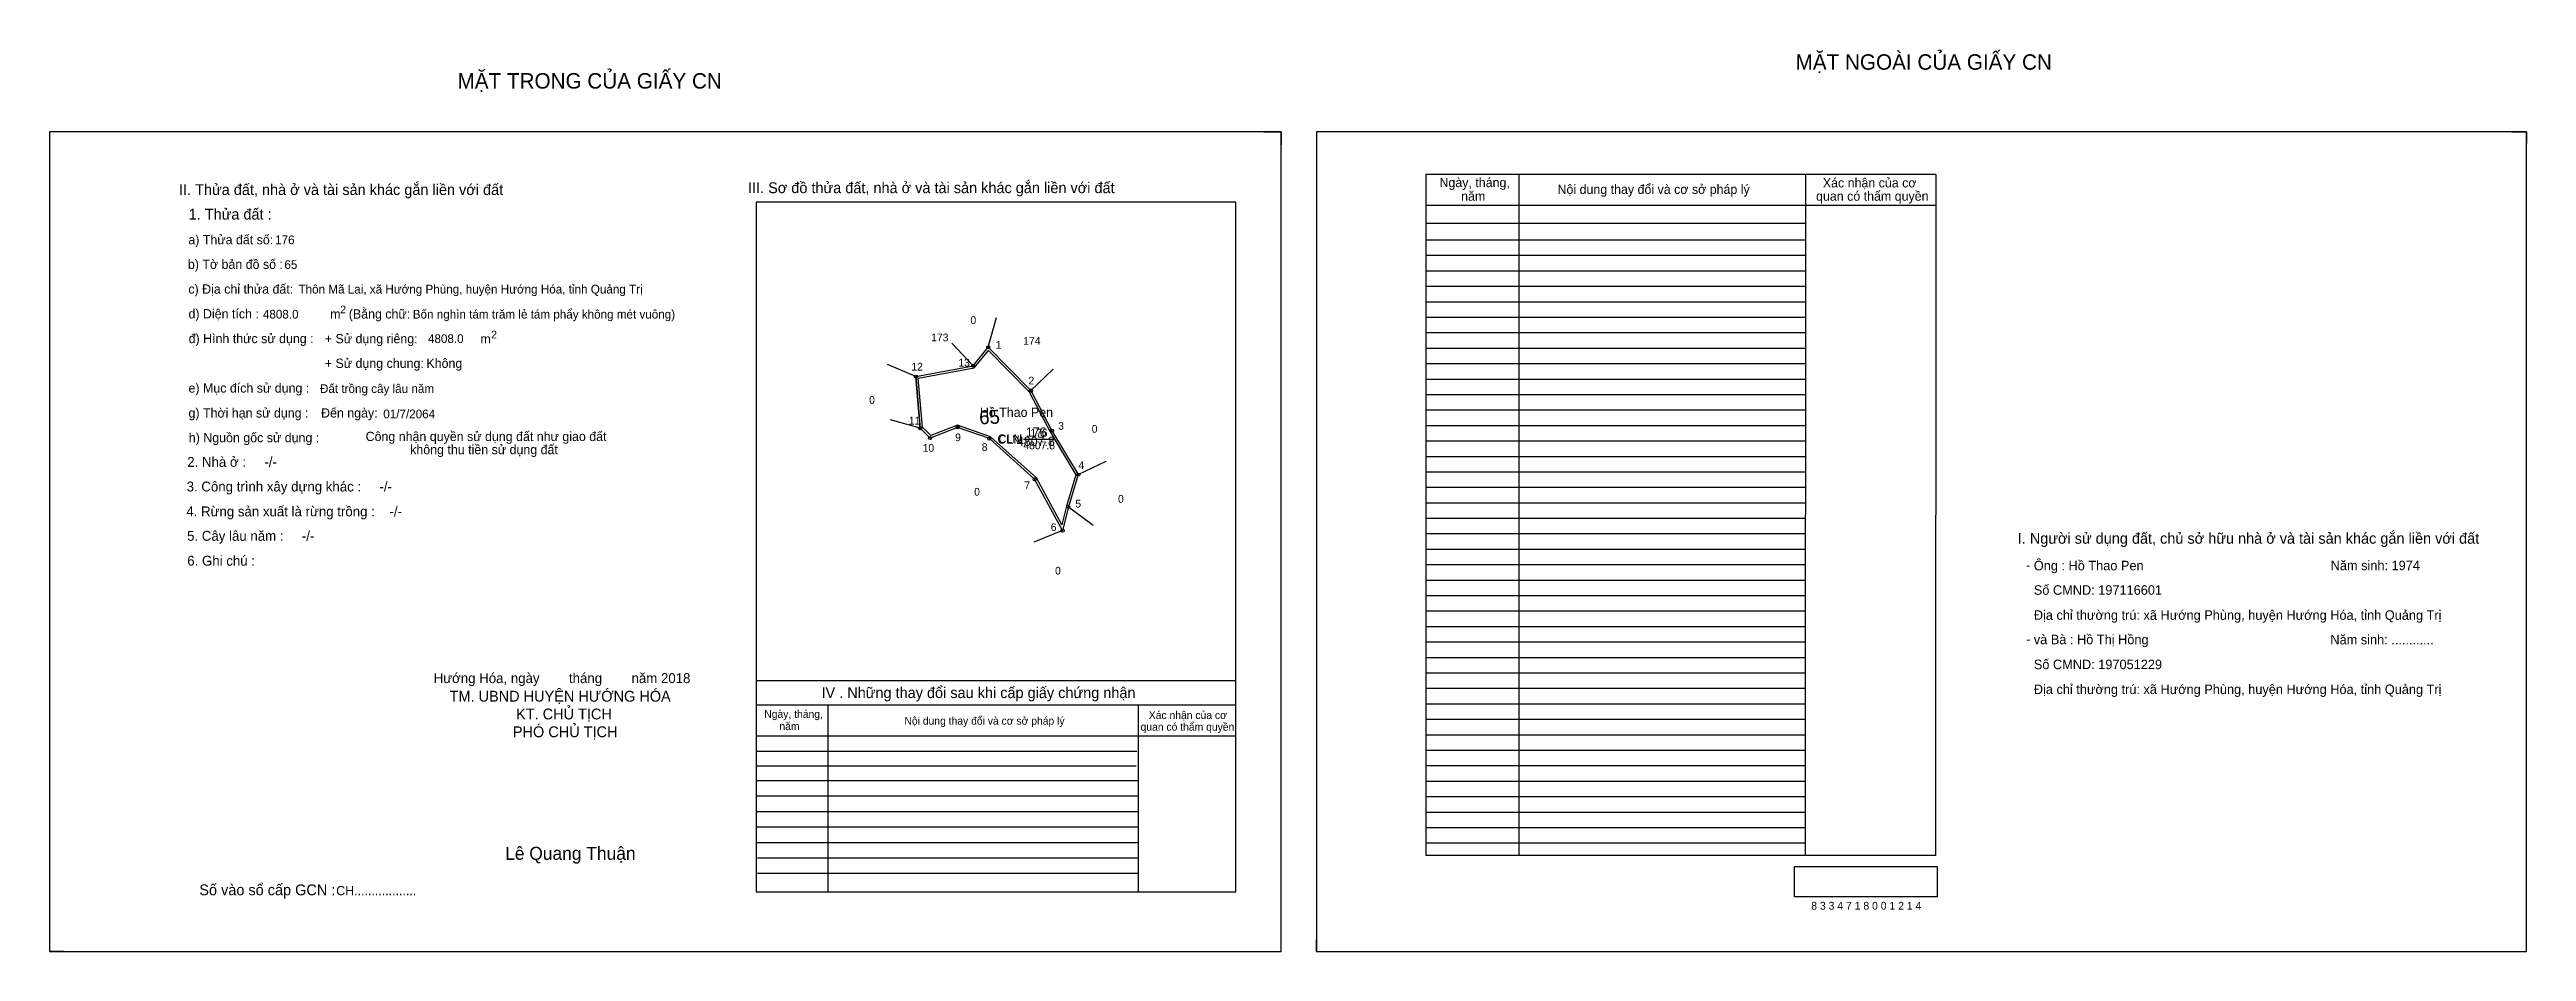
# Model space of a CAD drawing. Extents: x 532373 to 535884, y 1846739 to 1847362.
# Drawn here: x 534283 to 535884, y 1846779 to 1847362 of the extents above.
import ezdxf

# ---------------------------------------------------------------- set-up
doc = ezdxf.new("R2010")
doc.units = 0
for name, color, linetype in [('Default', 7, 'Continuous'), ('Level 10', 7, 'Continuous'), ('Level 11', 7, 'Continuous'), ('Level 13', 7, 'Continuous'), ('Level 2', 7, 'Continuous'), ('Level 27', 7, 'Continuous'), ('Level 3', 7, 'Continuous'), ('Level 36', 7, 'Continuous'), ('Level 4', 7, 'Continuous'), ('Level 5', 7, 'Continuous'), ('Level 55', 7, 'Continuous'), ('Level 6', 7, 'Continuous'), ('Level 7', 7, 'Continuous'), ('Level 8', 7, 'Continuous'), ('Level 9', 7, 'Continuous')]:
    doc.layers.add(name, color=color, linetype=linetype)

msp = doc.modelspace()

# ---------------------------------------------------------------- linework, layer by layer
at = {"layer": 'Level 10'}
for p, q in [((535067.8, 1847309.2), (535079.1, 1847309.2)), ((535079.1, 1847309.2), (535079.1, 1847300.8)), ((535874.6, 1847309.2), (535884.2, 1847309.2)), ((535884.2, 1847309.2), (535884.2, 1847301.8)), ((534843, 1847151), (534845.8, 1847117.6)), ((534845.8, 1847117.6), (534852.2, 1847111.2)), ((534870, 1847118.1), (534852.2, 1847111.2)), ((534890.5, 1847110.9), (534870, 1847118.1)), ((534919.8, 1847084.6), (534890.5, 1847110.9)), ((534937.9, 1847051.4), (534919.8, 1847084.6)), ((534283, 1846787), (534283, 1846779.2)), ((534292.2, 1846779.2), (534283, 1846779.2)), ((535101.9, 1846779.2), (535101.9, 1846787)), ((535101.9, 1846779.2), (535109, 1846779.2))]:
    msp.add_line(p, q, dxfattribs=at)
for points in [[(534283, 1846779.2), (535079.1, 1846779.2), (535079.1, 1847309.2), (534283, 1847309.2)], [(535101.9, 1846779.2), (535884.2, 1846779.2), (535884.2, 1847309.2), (535101.9, 1847309.2)], [(534889.8, 1847169.9), (534917.4, 1847142), (534931, 1847116), (534948, 1847087.6), (534941.6, 1847066.8), (534937.9, 1847051.4), (534919.8, 1847084.6), (534890.5, 1847110.9), (534870, 1847118.1), (534852.2, 1847111.2), (534845.8, 1847117.6), (534843, 1847151), (534880, 1847158)], [(534889.9, 1847167.8), (534916.2, 1847141.2), (534929.8, 1847115.3), (534946.5, 1847087.4), (534940.3, 1847067.2), (534937.4, 1847055.2), (534920.9, 1847085.5), (534891.2, 1847112.1), (534870, 1847119.6), (534852.6, 1847112.8), (534847.2, 1847118.2), (534844.5, 1847149.9), (534880.8, 1847156.7)]]:
    msp.add_lwpolyline(points, close=True, dxfattribs=at)
at = {"layer": 'Level 11'}
for centre in [(534889.8, 1847169.9), (534889.8, 1847169.9), (534843, 1847151), (534880, 1847158), (534917.4, 1847142), (534845.8, 1847117.6), (534870, 1847118.1), (534931, 1847116), (534852.2, 1847111.2), (534890.5, 1847110.9), (534919.8, 1847084.6), (534948, 1847087.6), (534941.6, 1847066.8), (534937.9, 1847051.4)]:
    msp.add_circle(centre, 1, dxfattribs=at)
at = {"layer": 'Level 13'}
msp.add_line((534913.2, 1847110.6), (534928.5, 1847110.6), dxfattribs=at)
at = {"layer": 'Level 27'}
for p, q in [((534889.8, 1847169.9), (534895.1, 1847189.2)), ((534880, 1847158), (534866.3, 1847172.6)), ((534843, 1847151), (534824.6, 1847158.7)), ((534917.4, 1847142), (534931.8, 1847155.8)), ((534845.8, 1847117.6), (534826.6, 1847123)), ((534948, 1847087.6), (534966, 1847096.2)), ((534941.6, 1847066.8), (534957.6, 1847054.9)), ((534937.9, 1847051.4), (534919.3, 1847044))]:
    msp.add_line(p, q, dxfattribs=at)
at = {"layer": 'Level 6'}
msp.add_lwpolyline([(535410.9, 1846834.3), (535503.3, 1846834.3), (535503.3, 1846814.5), (535410.9, 1846814.5)], close=True, dxfattribs=at)
at = {"layer": 'Level 7'}
for p, q in [((535417.9, 1847239.2), (535172.7, 1847239.2)), ((535417.9, 1847229.2), (535172.7, 1847229.2)), ((535417.9, 1847219.2), (535172.7, 1847219.2)), ((535417.9, 1847209.2), (535172.7, 1847209.2)), ((535417.9, 1847199.2), (535172.7, 1847199.2)), ((535417.9, 1847189.2), (535172.7, 1847189.2)), ((535417.9, 1847179.2), (535172.7, 1847179.2)), ((535417.9, 1847169.2), (535172.7, 1847169.2)), ((535417.9, 1847159.2), (535172.7, 1847159.2)), ((535417.9, 1847149.2), (535172.7, 1847149.2)), ((535417.9, 1847139.2), (535172.7, 1847139.2)), ((535417.9, 1847129.2), (535172.7, 1847129.2)), ((535417.9, 1847119.2), (535172.7, 1847119.2)), ((535417.9, 1847109.2), (535172.7, 1847109.2)), ((535417.9, 1847099.2), (535172.7, 1847099.2)), ((535417.9, 1847089.2), (535172.7, 1847089.2)), ((535417.9, 1847079.2), (535172.7, 1847079.2)), ((535417.9, 1847069.2), (535172.7, 1847069.2)), ((535417.9, 1847059.2), (535172.7, 1847059.2)), ((535417.9, 1847049.2), (535172.7, 1847049.2)), ((535417.9, 1847039.2), (535172.7, 1847039.2)), ((535417.9, 1847029.2), (535172.7, 1847029.2)), ((535417.9, 1847019.2), (535172.7, 1847019.2)), ((535417.9, 1847009.2), (535172.7, 1847009.2)), ((535417.9, 1846999.2), (535172.7, 1846999.2)), ((535417.9, 1846989.2), (535172.7, 1846989.2)), ((535417.9, 1846979.2), (535172.7, 1846979.2)), ((535417.9, 1846969.2), (535172.7, 1846969.2)), ((535417.9, 1846959.2), (535172.7, 1846959.2)), ((535417.9, 1846949.2), (535172.7, 1846949.2)), ((535417.9, 1846939.2), (535172.7, 1846939.2)), ((535417.9, 1846929.2), (535172.7, 1846929.2)), ((534985.9, 1846908.6), (534739.8, 1846908.6)), ((535417.9, 1846919.2), (535172.7, 1846919.2)), ((535417.9, 1846909.2), (535172.7, 1846909.2)), ((534985.4, 1846899.1), (534739.8, 1846899.1)), ((534986.7, 1846889.6), (534739.8, 1846889.6)), ((535417.9, 1846899.2), (535172.7, 1846899.2)), ((535417.9, 1846889.2), (535172.7, 1846889.2)), ((534986.7, 1846879.6), (534739.8, 1846879.6)), ((535417.9, 1846879.2), (535172.7, 1846879.2)), ((534986.7, 1846869.6), (534739.8, 1846869.6)), ((534986.7, 1846859.6), (534739.8, 1846859.6)), ((535417.9, 1846869.2), (535172.7, 1846869.2)), ((535417.9, 1846859.2), (535172.7, 1846859.2)), ((534986.7, 1846849.6), (534739.8, 1846849.6)), ((535417.9, 1846849.2), (535172.7, 1846849.2)), ((534986.7, 1846839.6), (534740.6, 1846839.6)), ((534986.7, 1846829.6), (534740.6, 1846829.6))]:
    msp.add_line(p, q, dxfattribs=at)
at = {"layer": 'Level 8'}
for p, q in [((535502.3, 1847281.7), (535172.7, 1847281.7)), ((535172.7, 1847281.7), (535172.7, 1846841.2)), ((535232.7, 1847281.7), (535232.7, 1846841.2)), ((535418.1, 1847281.5), (535417.9, 1846841.2)), ((535502.3, 1847281.7), (535502.2, 1846841.2)), ((535049.8, 1847263.8), (534739.8, 1847263.8)), ((534739.8, 1847263.8), (534739.8, 1846817.8)), ((535049.8, 1846817.8), (535049.8, 1847263.8)), ((535502.3, 1847261.7), (535172.7, 1847261.7)), ((535417.9, 1847250), (535172.7, 1847250)), ((535049.8, 1846954.2), (534739.8, 1846954.2)), ((535049.8, 1846938.5), (534739.8, 1846938.5)), ((534786, 1846938.5), (534786, 1846817.8)), ((534986.7, 1846938.5), (534986.7, 1846817.8)), ((535049.8, 1846918.5), (534739.8, 1846918.5)), ((535502.2, 1846841.2), (535172.7, 1846841.2)), ((534739.8, 1846817.8), (535049.8, 1846817.8))]:
    msp.add_line(p, q, dxfattribs=at)
at = {"layer": 'Level 9'}
msp.add_line((534912.5, 1847110.6), (534932.4, 1847110.6), dxfattribs=at)

# ---------------------------------------------------------------- texts
at = {"layer": 'Default'}
for s, p in [('e) Mục đích sử dụng :', (534372.8, 1847140.6)), ('g) Thời hạn sử dụng :', (534372.8, 1847124.5)), ('Đến ngày:', (534458.5, 1847124.5)), ('h) Nguồn gốc sử dụng :', (534373, 1847108.5)), ('Công nhận quyền sử dụng đất như giao đất', (534487.3, 1847109.3)), ('không thu tiền sử dụng đất', (534516.1, 1847100.8))]:
    msp.add_text(s, height=6, dxfattribs=at).set_placement(p)
at = {"layer": 'Level 13'}
for s, p in [('CLN', (534896.6, 1847108.1)), ('176', (534917, 1847112.2)), ('4807.8', (534912.5, 1847104))]:
    msp.add_text(s, height=5, dxfattribs=at).set_placement(p)
at = {"layer": 'Level 2'}
msp.add_text('Hồ Thao Pen', height=6, dxfattribs=at).set_placement((534884.4, 1847124.9))
at = {"layer": 'Level 3'}
msp.add_text('CLN', height=6, dxfattribs=at).set_placement((534895.7, 1847107.6))
at = {"layer": 'Level 36'}
for s, p in [('173', (534852.9, 1847173.8)), ('0', (534878.3, 1847185)), ('174', (534912.4, 1847171.6)), ('0', (534812.8, 1847133.4)), ('0', (534956.7, 1847114.7)), ('0', (534880.7, 1847074)), ('0', (534973.7, 1847069.4)), ('0', (534933, 1847023))]:
    msp.add_text(s, height=5, dxfattribs=at).set_placement(p)
at = {"layer": 'Level 4'}
msp.add_text('176', height=6, dxfattribs=at).set_placement((534914.1, 1847112.1))
at = {"layer": 'Level 5'}
msp.add_text('4807.8', height=6, dxfattribs=at).set_placement((534908.3, 1847106.1))
at = {"layer": 'Level 55'}
for s, height, p in [('174', 0.22, (534889.6, 1847169.7)), ('1', 0.8, (534889.6, 1847169.9)), ('0', 0.22, (534889.7, 1847169.7)), ('12', 0.8, (534842.4, 1847151)), ('173', 0.22, (534842.8, 1847150.8)), ('173', 0.22, (534842.8, 1847150.8)), ('0', 0.22, (534842.9, 1847150.8)), ('0', 0.22, (534842.9, 1847150.8)), ('13', 0.8, (534879.5, 1847158)), ('173', 0.22, (534879.8, 1847157.8)), ('173', 0.22, (534879.8, 1847157.8)), ('0', 0.22, (534879.9, 1847157.8)), ('2', 0.8, (534917.1, 1847142)), ('174', 0.22, (534917.1, 1847141.8)), ('0', 0.22, (534917.3, 1847141.8)), ('11', 0.8, (534845.3, 1847117.6)), ('0', 0.22, (534845.7, 1847117.4)), ('0', 0.22, (534845.7, 1847117.4)), ('0', 0.22, (534845.7, 1847117.4)), ('9', 0.8, (534869.7, 1847118.1)), ('0', 0.22, (534869.9, 1847117.9)), ('3', 0.8, (534930.8, 1847116)), ('0', 0.22, (534930.9, 1847115.8)), ('10', 0.8, (534851.7, 1847111.2)), ('0', 0.22, (534852.2, 1847110.9)), ('8', 0.8, (534890.3, 1847110.9)), ('0', 0.22, (534890.4, 1847110.7)), ('7', 0.8, (534919.5, 1847084.6)), ('0', 0.22, (534919.7, 1847084.4)), ('4', 0.8, (534947.7, 1847087.6)), ('0', 0.22, (534947.9, 1847087.4)), ('0', 0.22, (534947.9, 1847087.4)), ('5', 0.8, (534941.4, 1847066.8)), ('0', 0.22, (534941.5, 1847066.6)), ('0', 0.22, (534941.5, 1847066.6)), ('6', 0.8, (534937.7, 1847051.4)), ('0', 0.22, (534937.9, 1847051.2)), ('0', 0.22, (534937.9, 1847051.2))]:
    msp.add_text(s, height=height, dxfattribs=at).set_placement(p)
at = {"layer": 'Level 6'}
for s, height, p in [('176', 5.63, (534428.8, 1847236.6)), ('65', 5.63, (534434.8, 1847220.6)), ('Thôn Mã Lai, xã Hướng Phùng, huyện Hướng Hóa, tỉnh Quảng Trị', 5.64, (534443.9, 1847204.7)), ('4808.0', 5.63, (534420.9, 1847188.5)), ('Bốn nghìn tám trăm lẻ tám phẩy không mét vuông)', 5.632, (534517.8, 1847188.5)), ('4808.0', 5.63, (534527.6, 1847172.7)), ('Đất trồng cây lâu năm', 5.64, (534457.8, 1847140.4)), ('01/7/2064', 5.64, (534498.7, 1847124)), ('Ông : Hồ Thao Pen', 6.16, (535565.7, 1847025.7)), ('Năm sinh: 1974', 6.16, (535757.6, 1847025.8)), ('Số CMND: 197116601', 6.16, (535565.7, 1847009.9)), ('Địa chỉ thường trú: xã Hướng Phùng, huyện Hướng Hóa, tỉnh Quảng Trị', 6.16, (535565.7, 1846993.7)), ('và Bà : Hồ Thị Hồng', 6.16, (535565.7, 1846977.9)), ('Năm sinh: ............', 6.16, (535757.4, 1846977.8)), ('Số CMND: 197051229', 6.16, (535565.7, 1846961.8)), ('Địa chỉ thường trú: xã Hướng Phùng, huyện Hướng Hóa, tỉnh Quảng Trị', 6.16, (535565.7, 1846945.7)), ('8 3 3 4 7 1 8 0 0 1 2 1 4', 5.04, (535421.8, 1846806.3))]:
    msp.add_text(s, height=height, dxfattribs=at).set_placement(p)
at = {"layer": 'Level 7'}
for s, height, p in [('MẶT NGOÀI CỦA GIẤY CN', 10, (535411.7, 1847349.4)), ('MẶT TRONG CỦA GIẤY CN', 10, (534546.7, 1847337.2)), ('II. Thửa đất, nhà ở và tài sản khác gắn liền với đất', 7, (534366.7, 1847268.4)), ('III. Sơ đồ thửa đất, nhà ở và tài sản khác gắn liền với đất', 7, (534734.5, 1847269.6)), ('Ngày, tháng,', 6, (535181.5, 1847273.5)), ('Nội dung thay đổi và cơ sở pháp lý', 6, (535257.8, 1847269.1)), ('Xác nhận của cơ', 6, (535429.3, 1847273.3)), ('1. Thửa đất :', 7, (534372.9, 1847252.5)), ('năm', 6, (535195.5, 1847264.7)), (' quan có thẩm quyền', 6, (535422.7, 1847264.7)), ('a) Thửa đất số:', 6, (534372.7, 1847236.5)), ('b) Tờ bản đồ số :', 6, (534372.4, 1847220.6)), ('c) Địa chỉ thửa đất:', 6, (534372.7, 1847204.6)), ('d) Diện tích :', 6, (534372.8, 1847188.6)), ('m', 6, (534464.4, 1847188.5)), ('2', 5, (534470.9, 1847191.9)), ('(Bằng chữ:', 6, (534476.4, 1847188.5)), ('đ) Hình thức sử dụng :', 6, (534372.9, 1847172.6)), ('+ Sử dụng riêng:', 6, (534460.9, 1847172.5)), ('m', 6, (534561.5, 1847172.4)), ('2', 5, (534568.5, 1847175.7)), ('+ Sử dụng chung:', 6, (534460.9, 1847156.6)), ('Không', 6, (534526.6, 1847156.6)), ('2. Nhà ở :     -/-', 6.4, (534372, 1847092.6)), ('3. Công trình xây dựng khác :     -/-', 6.4, (534371.6, 1847076.7)), ('4. Rừng sản xuất là rừng trồng :    -/-', 6.4, (534371.4, 1847060.6)), ('5. Cây lâu năm :     -/-', 6.4, (534371.9, 1847044.8)), ('I. Người sử dụng đất, chủ sở hữu nhà ở và tài sản khác gắn liền với đất', 7, (535555.3, 1847042.9)), ('6. Ghi chú :', 6.4, (534372, 1847028.7)), ('-', 6.4, (535560.6, 1847025.9)), ('-', 6.4, (535560.7, 1846978.1)), ('Hướng Hóa, ngày        tháng        năm 2018', 6.4, (534531.3, 1846952.8)), ('TM. UBND HUYỆN HƯỚNG HÓA', 7, (534541.6, 1846940.8)), ('KT. CHỦ TỊCH', 7, (534584.6, 1846929.3)), ('IV . Những thay đổi sau khi cấp giấy chứng nhận', 7, (534782, 1846943.1)), ('PHÓ CHỦ TỊCH', 7, (534582.5, 1846917.8)), ('Ngày, tháng,', 5, (534745, 1846930.3)), ('năm', 5, (534754.8, 1846922.4)), ('Nội dung thay đổi và cơ sở pháp lý', 5, (534835.6, 1846925.9)), (' quan có thẩm quyền', 5, (534986.4, 1846922)), ('Xác nhận của cơ', 5, (534993.6, 1846929.6)), ('Lê Quang Thuận', 8.4, (534577.5, 1846838.5)), ('Số vào sổ cấp GCN :', 7, (534379.8, 1846815.6)), ('CH..................', 6, (534468.3, 1846815.6))]:
    msp.add_text(s, height=height, dxfattribs=at).set_placement(p)
msp.add_text('65', height=9, rotation=2, dxfattribs=at).set_placement((534884.1, 1847120.1))
at = {"layer": 'Level 9'}
for s, p in [('13', (534870.5, 1847157.5)), ('1', (534894.6, 1847169)), ('12', (534840.1, 1847154.9)), ('2', (534915.8, 1847145.9)), ('11', (534838.5, 1847120)), ('9', (534868.4, 1847109.2)), ('3', (534935, 1847116.6)), ('10', (534847.4, 1847102.4)), ('8', (534885.6, 1847102.9)), ('7', (534913.1, 1847078.2)), ('4', (534948.1, 1847091.2)), ('5', (534946.1, 1847066.3)), ('6', (534930.2, 1847051.1))]:
    msp.add_text(s, height=5, dxfattribs=at).set_placement(p)

doc.saveas('drawing.dxf')
